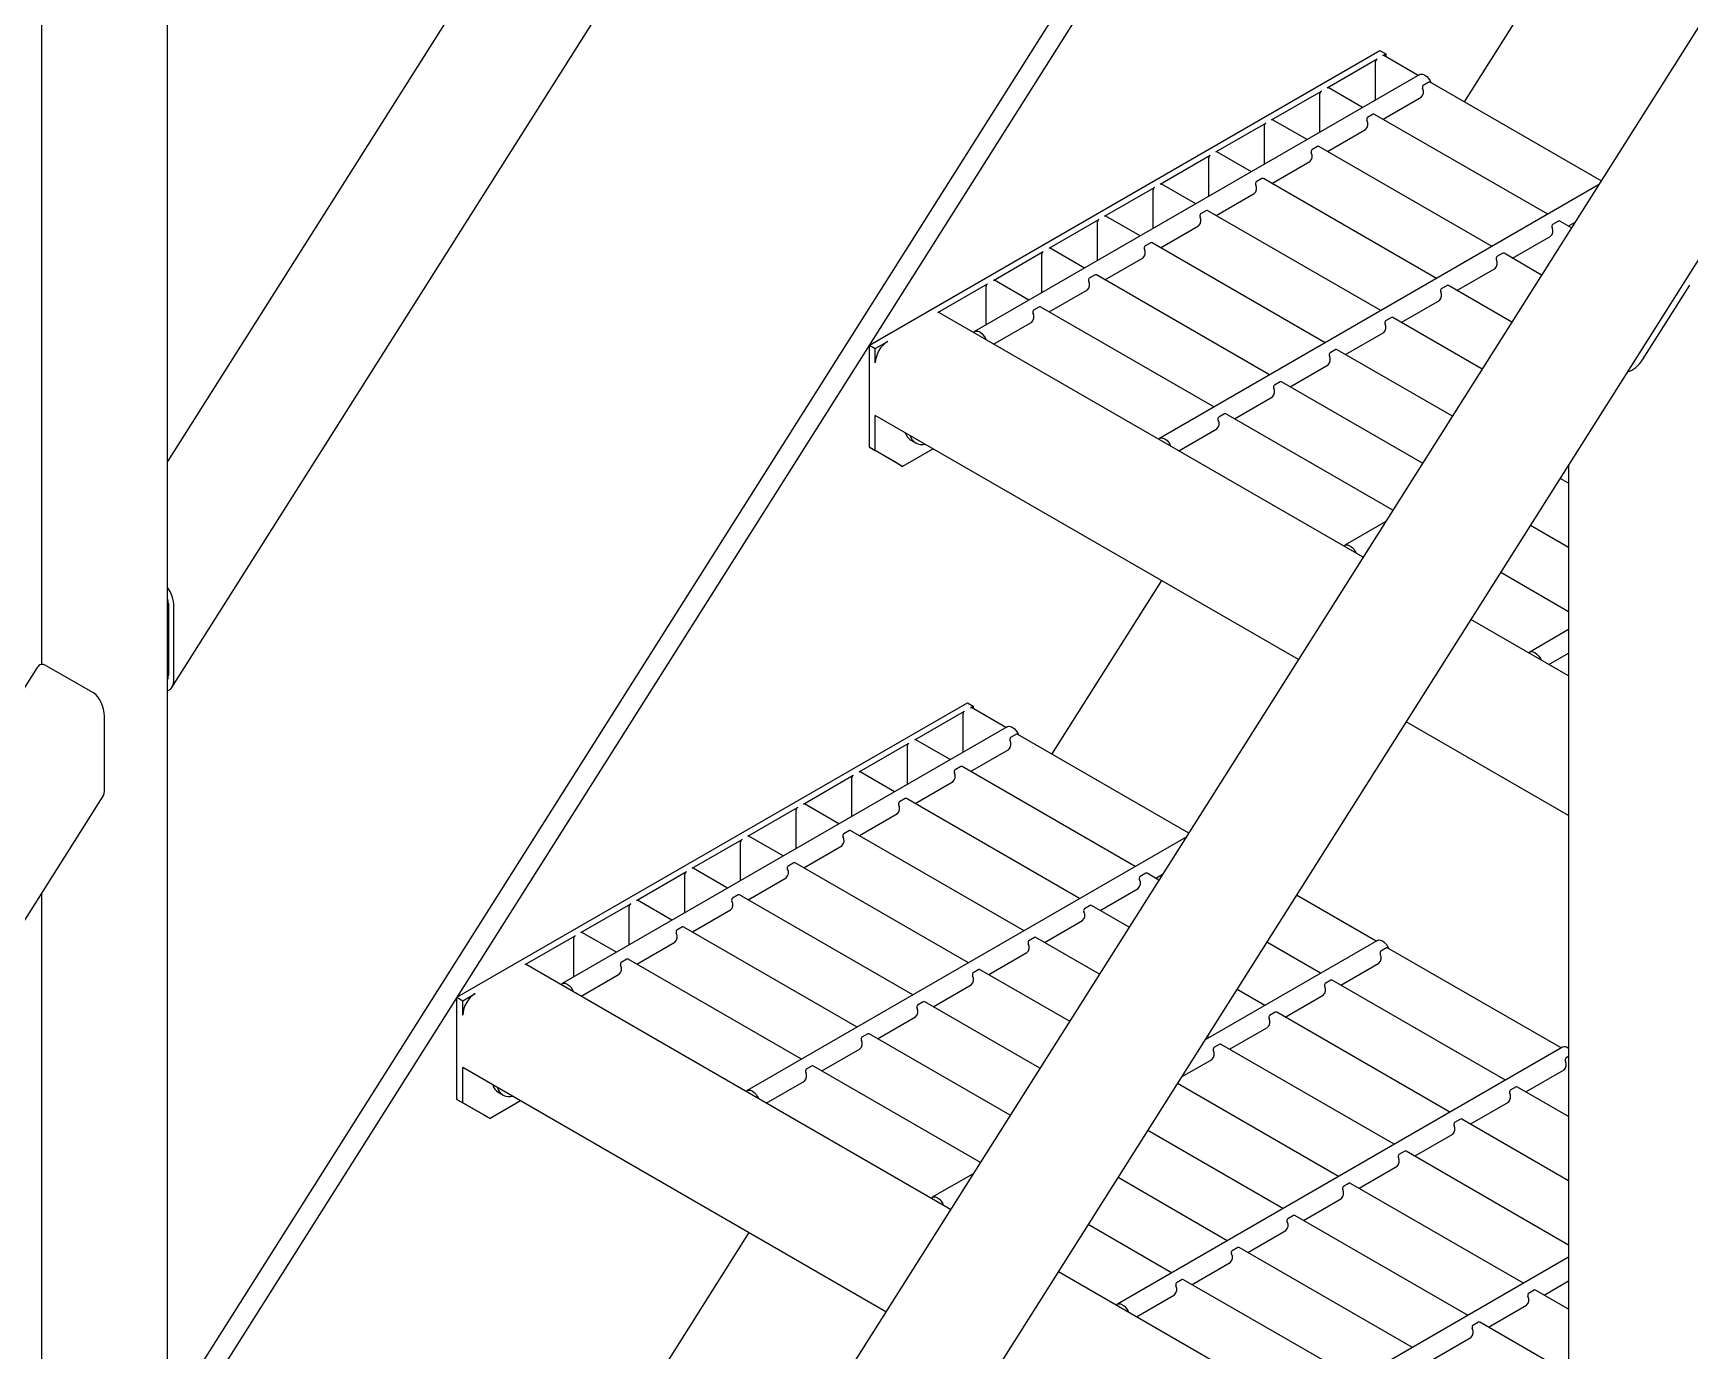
# Model space of a CAD drawing. Header units: millimetres. Extents: x 0 to 55611, y 0 to 32827.
# Drawn here: x 30120 to 30634, y 10078 to 10488 of the extents above; entities that cross this region are included whole.
import ezdxf

# ---------------------------------------------------------------- set-up
doc = ezdxf.new("R2010")
doc.units = ezdxf.units.MM
doc.header["$LTSCALE"] = 10
doc.linetypes.add('SLD-Continua', pattern=[0])
doc.layers.add('STRUC', color=5, linetype='SLD-Continua')

msp = doc.modelspace()

# ---------------------------------------------------------------- linework, layer by layer
at = {"layer": 'STRUC', "linetype": 'SLD-Continua', "lineweight": 25}
for p, q in [((31405.02, 11704.01), (30084.32, 9615.83)), ((30123.21, 9605.02), (31432.32, 11674.85)), ((30761.38, 11303.04), (30161.44, 10354.47)), ((30162.82, 10284.35), (30781.66, 11262.81)), ((28452.87, 7356.15), (30886.36, 11203.76)), ((28458.25, 7353.04), (30891.75, 11200.65)), ((30161.44, 10063.14), (30161.44, 10687.47)), ((30122.37, 10627.12), (30122.37, 10291.46)), ((30598.15, 10520.07), (30564.09, 10466.21)), ((30379.43, 10390.63), (30537.93, 10482.13)), ((30521.56, 10470.6), (30537.04, 10479.53)), ((30537.93, 10482.13), (30539.73, 10481.09)), ((30538.83, 10480.57), (30539.73, 10481.09)), ((30549.85, 10474.43), (30539.15, 10480.6)), ((30539.73, 10481.09), (30539.73, 10480.27)), ((30550.27, 10474.67), (30412.06, 10394.88)), ((30536.59, 10466.77), (30536.59, 10478.76)), ((30504.28, 10460.62), (30519.76, 10469.56)), ((30519.31, 10456.8), (30519.31, 10468.78)), ((30532.57, 10464.45), (30521.88, 10470.63)), ((30553.14, 10472.31), (30551.34, 10471.28)), ((30606.62, 10441.65), (30553.56, 10472.29)), ((30538.92, 10460.79), (30550.75, 10467.61)), ((30487.01, 10450.65), (30502.49, 10459.59)), ((30502.04, 10446.83), (30502.04, 10458.81)), ((30515.3, 10454.48), (30504.6, 10460.66)), ((30535.86, 10462.34), (30534.06, 10461.3)), ((30590.05, 10431.28), (30536.28, 10462.31)), ((30521.65, 10450.81), (30533.47, 10457.64)), ((30469.73, 10440.68), (30485.21, 10449.61)), ((30484.76, 10436.85), (30484.76, 10448.84)), ((30498.02, 10444.51), (30487.32, 10450.68)), ((30518.58, 10452.37), (30516.79, 10451.33)), ((30572.77, 10421.3), (30519, 10452.34)), ((30504.37, 10440.84), (30516.2, 10447.67)), ((30452.45, 10430.7), (30467.93, 10439.64)), ((30467.49, 10426.88), (30467.49, 10438.86)), ((30605.82, 10440.38), (30469.53, 10361.7)), ((30480.74, 10434.53), (30470.05, 10440.71)), ((30501.31, 10442.39), (30499.51, 10441.36)), ((30555.49, 10411.33), (30501.73, 10442.37)), ((30487.09, 10430.87), (30498.92, 10437.7)), ((30435.18, 10420.73), (30450.66, 10429.67)), ((30450.21, 10416.91), (30450.21, 10428.89)), ((30463.47, 10424.56), (30452.77, 10430.74)), ((30469.82, 10420.9), (30481.64, 10427.72)), ((30484.03, 10432.42), (30482.24, 10431.38)), ((30538.22, 10401.36), (30484.45, 10432.39)), ((30593.33, 10429.16), (30591.54, 10428.13)), ((30597.38, 10427.04), (30593.75, 10429.14)), ((30596.4, 10427.61), (30598.52, 10428.83)), ((30466.76, 10422.45), (30464.96, 10421.41)), ((30520.94, 10391.38), (30467.18, 10422.42)), ((30579.12, 10417.64), (30590.95, 10424.46)), ((30417.9, 10410.76), (30433.38, 10419.69)), ((30432.93, 10406.93), (30432.93, 10418.92)), ((30446.19, 10414.59), (30435.5, 10420.76)), ((30452.54, 10410.92), (30464.37, 10417.75)), ((30576.06, 10419.19), (30574.26, 10418.15)), ((30588.14, 10412.43), (30576.48, 10419.16)), ((30449.48, 10412.48), (30447.68, 10411.44)), ((30503.67, 10381.41), (30449.9, 10412.45)), ((30561.84, 10407.66), (30573.67, 10414.49)), ((30400.63, 10400.79), (30416.11, 10409.72)), ((30415.66, 10396.96), (30415.66, 10408.94)), ((30428.92, 10404.61), (30418.22, 10410.79)), ((30435.27, 10400.95), (30447.09, 10407.78)), ((30558.78, 10409.22), (30556.99, 10408.18)), ((30578.9, 10397.82), (30559.2, 10409.19)), ((30619.51, 10386.13), (30634.17, 10409.3)), ((30432.2, 10402.5), (30430.41, 10401.47)), ((30486.39, 10371.44), (30432.62, 10402.47)), ((30544.57, 10397.69), (30556.39, 10404.52)), ((30532.69, 10324.76), (30400.94, 10400.82)), ((30417.99, 10390.98), (30429.82, 10397.8)), ((30541.51, 10399.24), (30539.71, 10398.21)), ((30569.66, 10383.21), (30541.93, 10399.22)), ((30381.23, 10389.59), (30385.1, 10391.82)), ((30527.29, 10387.72), (30539.12, 10394.54)), ((30379.43, 10390.63), (30381.23, 10389.59)), ((30379.43, 10358.95), (30379.43, 10390.63)), ((30381.23, 10385.13), (30381.23, 10389.59)), ((30524.23, 10389.27), (30522.43, 10388.23)), ((30560.42, 10368.59), (30524.65, 10389.24)), ((30510.02, 10377.74), (30521.84, 10384.57)), ((30506.95, 10379.3), (30505.16, 10378.26)), ((30551.18, 10353.98), (30507.37, 10379.27)), ((30492.74, 10367.77), (30504.57, 10374.6)), ((30381.23, 10357.91), (30381.23, 10368.85)), ((30512.61, 10293), (30381.23, 10368.85)), ((30489.68, 10369.32), (30487.88, 10368.29)), ((30541.93, 10339.37), (30490.1, 10369.3)), ((30392.32, 10361.09), (30393.75, 10360.26)), ((30475.46, 10357.8), (30487.29, 10364.62)), ((30379.43, 10358.95), (30381.23, 10357.91)), ((30387.92, 10354.05), (30379.43, 10358.95)), ((30389.72, 10353.01), (30381.23, 10357.91)), ((30399.19, 10358.48), (30389.72, 10353.01)), ((30387.92, 10354.05), (30389.72, 10353.01)), ((30596.53, 10353.39), (30596.53, 10017.74)), ((30596.53, 10347.75), (30593.92, 10349.25)), ((30539.72, 10335.86), (30527.01, 10328.53)), ((30596.53, 10327.8), (30584.68, 10334.64)), ((30596.53, 10307.85), (30575.43, 10320.03)), ((30470.08, 10317.56), (30436.01, 10263.7)), ((30161.74, 10310.46), (30161.74, 10288.03)), ((30163.46, 10287.04), (30163.46, 10309.46)), ((30596.53, 10287.91), (30566.19, 10305.42)), ((30596.53, 10302.3), (30584.48, 10295.35)), ((30590.41, 10291.44), (30596.53, 10294.97)), ((30120.99, 10290.51), (29649.13, 9544.44)), ((30138.46, 10282.65), (30123.8, 10291.11)), ((30251.35, 10188.12), (30409.85, 10279.62)), ((30409.85, 10279.62), (30411.65, 10278.58)), ((30410.76, 10278.07), (30411.65, 10278.58)), ((30411.65, 10278.58), (30411.65, 10277.76)), ((30141.91, 10252.96), (30141.91, 10275.39)), ((30393.48, 10268.09), (30408.96, 10277.03)), ((30408.51, 10264.27), (30408.51, 10276.25)), ((30421.77, 10271.92), (30411.07, 10278.1)), ((30596.53, 10244.56), (30546.11, 10273.67)), ((30422.19, 10272.16), (30283.98, 10192.38)), ((30404.49, 10261.95), (30393.8, 10268.12)), ((30425.06, 10269.81), (30423.26, 10268.77)), ((30478.55, 10239.15), (30425.48, 10269.78)), ((30376.2, 10258.12), (30391.68, 10267.06)), ((30391.23, 10254.29), (30391.23, 10266.28)), ((30410.84, 10258.28), (30422.67, 10265.11)), ((30387.22, 10251.98), (30376.52, 10258.15)), ((30407.78, 10259.84), (30405.99, 10258.8)), ((30461.97, 10228.77), (30408.2, 10259.81)), ((30358.93, 10248.15), (30374.41, 10257.08)), ((30373.96, 10244.32), (30373.96, 10256.3)), ((30393.57, 10248.31), (30405.39, 10255.14)), ((29650.51, 9474.33), (30141.27, 10250.28)), ((30369.94, 10242), (30359.25, 10248.18)), ((30390.51, 10249.86), (30388.71, 10248.83)), ((30444.69, 10218.8), (30390.93, 10249.83)), ((30341.65, 10238.17), (30357.13, 10247.11)), ((30356.68, 10234.35), (30356.68, 10246.33)), ((30376.29, 10238.34), (30388.12, 10245.16)), ((30477.74, 10237.88), (30341.46, 10159.2)), ((30352.67, 10232.03), (30341.97, 10238.2)), ((30373.23, 10239.89), (30371.43, 10238.85)), ((30427.42, 10208.82), (30373.65, 10239.86)), ((30324.38, 10228.2), (30339.86, 10237.14)), ((30339.41, 10224.37), (30339.41, 10236.36)), ((30359.02, 10228.36), (30370.84, 10235.19)), ((30307.1, 10218.23), (30322.58, 10227.16)), ((30335.39, 10222.06), (30324.69, 10228.23)), ((30355.95, 10229.92), (30354.16, 10228.88)), ((30410.14, 10198.85), (30356.37, 10229.89)), ((30322.13, 10214.4), (30322.13, 10226.38)), ((30341.74, 10218.39), (30353.57, 10225.22)), ((30451.04, 10215.13), (30462.87, 10221.96)), ((30465.26, 10226.66), (30463.46, 10225.62)), ((30469.3, 10224.53), (30465.67, 10226.63)), ((30468.32, 10225.1), (30470.44, 10226.33)), ((30122.37, 10220.4), (30122.37, 9995.82)), ((30289.82, 10208.25), (30305.3, 10217.19)), ((30318.11, 10212.08), (30307.42, 10218.26)), ((30338.68, 10219.94), (30336.88, 10218.91)), ((30392.86, 10188.88), (30339.1, 10219.92)), ((30447.98, 10216.68), (30446.18, 10215.65)), ((30460.06, 10209.92), (30448.4, 10216.66)), ((30536.72, 10205.56), (30512.04, 10219.81)), ((30304.85, 10204.43), (30304.85, 10216.41)), ((30324.46, 10208.42), (30336.29, 10215.24)), ((30433.77, 10205.16), (30445.59, 10211.98)), ((30272.55, 10198.28), (30288.03, 10207.22)), ((30287.58, 10194.45), (30287.58, 10206.44)), ((30300.84, 10202.11), (30290.14, 10208.28)), ((30321.4, 10209.97), (30319.61, 10208.93)), ((30375.59, 10178.9), (30321.82, 10209.94)), ((30430.7, 10206.71), (30428.91, 10205.67)), ((30450.82, 10195.31), (30431.12, 10206.68)), ((30307.19, 10198.44), (30319.01, 10205.27)), ((30416.49, 10195.18), (30428.32, 10202.01)), ((30537.14, 10205.81), (30483.67, 10174.94)), ((30519.44, 10195.59), (30502.8, 10205.2)), ((30540.01, 10203.45), (30538.21, 10202.41)), ((30594.19, 10172.39), (30540.42, 10203.42)), ((30404.62, 10122.25), (30272.86, 10198.31)), ((30304.13, 10200), (30302.33, 10198.96)), ((30358.31, 10168.93), (30304.54, 10199.97)), ((30413.43, 10196.74), (30411.63, 10195.7)), ((30441.58, 10180.7), (30413.85, 10196.71)), ((30525.79, 10191.92), (30537.62, 10198.75)), ((30289.91, 10188.47), (30301.74, 10195.3)), ((30399.21, 10185.21), (30411.04, 10192.04)), ((30522.73, 10193.48), (30520.93, 10192.44)), ((30576.92, 10162.41), (30523.15, 10193.45)), ((30251.35, 10188.12), (30253.15, 10187.08)), ((30251.35, 10156.44), (30251.35, 10188.12)), ((30253.15, 10187.08), (30257.02, 10189.31)), ((30253.15, 10182.62), (30253.15, 10187.08)), ((30396.15, 10186.76), (30394.36, 10185.73)), ((30432.34, 10166.09), (30396.57, 10186.74)), ((30502.17, 10185.62), (30493.56, 10190.58)), ((30508.52, 10181.95), (30520.34, 10188.78)), ((30381.94, 10175.24), (30393.76, 10182.06)), ((30505.45, 10183.5), (30503.66, 10182.47)), ((30559.64, 10152.44), (30505.87, 10183.48)), ((30378.88, 10176.79), (30377.08, 10175.75)), ((30423.1, 10151.48), (30379.29, 10176.76)), ((30484.89, 10175.64), (30484.32, 10175.97)), ((30491.24, 10171.98), (30503.07, 10178.8)), ((30364.66, 10165.26), (30376.49, 10172.09)), ((30594.61, 10172.63), (30456.4, 10092.84)), ((30488.18, 10173.53), (30486.38, 10172.49)), ((30542.36, 10142.47), (30488.6, 10173.5)), ((30253.15, 10155.4), (30253.15, 10166.34)), ((30384.53, 10090.5), (30253.15, 10166.34)), ((30361.6, 10166.82), (30359.8, 10165.78)), ((30413.86, 10136.86), (30362.02, 10166.79)), ((30476.36, 10163.39), (30485.79, 10168.83)), ((30583.27, 10158.75), (30595.09, 10165.57)), ((30596.53, 10169.73), (30595.68, 10169.24)), ((30347.39, 10155.29), (30359.21, 10162.12)), ((30525.09, 10132.49), (30475.08, 10161.36)), ((30580.2, 10160.3), (30578.41, 10159.26)), ((30596.53, 10151.09), (30580.62, 10160.27)), ((30251.35, 10156.44), (30253.15, 10155.4)), ((30259.84, 10151.54), (30251.35, 10156.44)), ((30261.64, 10150.5), (30253.15, 10155.4)), ((30271.12, 10155.97), (30261.64, 10150.5)), ((30264.24, 10158.58), (30265.67, 10157.75)), ((30565.99, 10148.77), (30577.82, 10155.6)), ((30259.84, 10151.54), (30261.64, 10150.5)), ((30562.93, 10150.33), (30561.13, 10149.29)), ((30596.53, 10131.14), (30563.35, 10150.3)), ((30507.81, 10122.52), (30465.84, 10146.75)), ((30548.71, 10138.8), (30560.54, 10145.63)), ((30545.65, 10140.35), (30543.85, 10139.32)), ((30596.53, 10111.19), (30546.07, 10140.33)), ((30531.44, 10128.83), (30543.26, 10135.65)), ((30411.64, 10133.36), (30398.93, 10126.02)), ((30490.53, 10112.55), (30456.6, 10132.14)), ((30528.37, 10130.38), (30526.58, 10129.34)), ((30582.56, 10099.31), (30528.79, 10130.35)), ((30514.16, 10118.85), (30525.99, 10125.68)), ((30511.1, 10120.41), (30509.3, 10119.37)), ((30565.28, 10089.34), (30511.52, 10120.38)), ((30342, 10115.05), (30307.93, 10061.19)), ((30473.26, 10102.57), (30447.36, 10117.53)), ((30496.89, 10108.88), (30508.71, 10115.71)), ((30493.82, 10110.43), (30492.03, 10109.4)), ((30548.01, 10079.37), (30494.24, 10110.41)), ((30479.61, 10098.91), (30491.44, 10105.73)), ((30596.53, 10107.38), (30513.88, 10059.66)), ((30593.05, 10013.47), (30438.11, 10102.91)), ((30476.55, 10100.46), (30474.75, 10099.42)), ((30530.73, 10069.39), (30476.97, 10100.43)), ((30588.91, 10095.65), (30596.53, 10100.05)), ((30462.33, 10088.93), (30474.16, 10095.76)), ((30585.85, 10097.2), (30584.05, 10096.16)), ((30596.53, 10091.25), (30586.27, 10097.17)), ((30571.64, 10085.67), (30583.46, 10092.5)), ((30568.57, 10087.23), (30566.78, 10086.19)), ((30596.53, 10071.3), (30568.99, 10087.2)), ((30554.36, 10075.7), (30566.18, 10082.53))]:
    msp.add_line(p, q, dxfattribs=at)
at = {"layer": 'STRUC', "linetype": 'SLD-Continua', "lineweight": 25, "flags": 128}
for points in [[(30550.27, 10474.67), (30550.66, 10474.81), (30551.24, 10474.77), (30551.86, 10474.51), (30552.47, 10474.05), (30553.05, 10473.43), (30553.53, 10472.69), (30553.77, 10472.16)], [(30411.73, 10394.59), (30411.98, 10394.83), (30412.46, 10395.02), (30413.03, 10394.98), (30413.65, 10394.73), (30414.27, 10394.27), (30414.84, 10393.64), (30415.32, 10392.9), (30415.56, 10392.38)], [(30469.2, 10361.41), (30469.45, 10361.65), (30469.93, 10361.84), (30470.5, 10361.8), (30471.12, 10361.55), (30471.74, 10361.09), (30472.31, 10360.47), (30472.79, 10359.72), (30473.04, 10359.2)], [(30526.68, 10328.23), (30526.93, 10328.47), (30527.4, 10328.66), (30527.98, 10328.63), (30528.59, 10328.37), (30529.21, 10327.91), (30529.79, 10327.29), (30530.26, 10326.55), (30530.51, 10326.02)], [(30584.15, 10295.05), (30584.4, 10295.29), (30584.88, 10295.48), (30585.45, 10295.45), (30586.07, 10295.19), (30586.69, 10294.73), (30587.26, 10294.11), (30587.74, 10293.37), (30587.99, 10292.84)], [(30422.19, 10272.16), (30422.59, 10272.3), (30423.16, 10272.26), (30423.78, 10272.01), (30424.4, 10271.55), (30424.97, 10270.92), (30425.45, 10270.18), (30425.69, 10269.66)], [(30537.14, 10205.81), (30537.53, 10205.94), (30538.11, 10205.91), (30538.72, 10205.65), (30539.34, 10205.19), (30539.92, 10204.57), (30540.39, 10203.83), (30540.64, 10203.3)], [(30283.65, 10192.08), (30283.9, 10192.33), (30284.38, 10192.51), (30284.95, 10192.48), (30285.57, 10192.22), (30286.19, 10191.76), (30286.76, 10191.14), (30287.24, 10190.4), (30287.49, 10189.87)], [(30341.13, 10158.9), (30341.37, 10159.15), (30341.85, 10159.33), (30342.42, 10159.3), (30343.04, 10159.04), (30343.66, 10158.58), (30344.23, 10157.96), (30344.71, 10157.22), (30344.96, 10156.69)], [(30398.6, 10125.73), (30398.85, 10125.97), (30399.33, 10126.16), (30399.9, 10126.12), (30400.52, 10125.86), (30401.14, 10125.4), (30401.71, 10124.78), (30402.19, 10124.04), (30402.43, 10123.51)], [(30456.07, 10092.55), (30456.32, 10092.79), (30456.8, 10092.98), (30457.37, 10092.94), (30457.99, 10092.68), (30458.61, 10092.23), (30459.18, 10091.6), (30459.66, 10090.86), (30459.91, 10090.33)]]:
    msp.add_lwpolyline(points, dxfattribs=at)
at = {"layer": 'STRUC', "linetype": 'SLD-Continua', "lineweight": 25}
for centre, radius, start, end in [((30537.56, 10478.71), 0.976, 122.6055, 177.3945), ((30539.02, 10480.31), 0.319, 65.6929, 125.6176), ((30520.29, 10468.74), 0.976, 122.6055, 177.3945), ((30521.74, 10470.34), 0.319, 65.6929, 125.6176), ((30549.19, 10469.26), 2.26, 313.4722, 28.4873), ((30551.88, 10470.7), 0.791, 133.1173, 207.6572), ((30553.32, 10471.96), 0.402, 54.4625, 117.3245), ((30503.01, 10458.77), 0.976, 122.6055, 177.3945), ((30504.47, 10460.36), 0.319, 65.6929, 125.6176), ((30531.92, 10459.28), 2.26, 313.4722, 28.4873), ((30534.61, 10460.73), 0.791, 133.1173, 207.6572), ((30536.04, 10461.98), 0.402, 54.4625, 117.3245), ((30485.74, 10448.79), 0.976, 122.6055, 177.3945), ((30487.19, 10450.39), 0.319, 65.6929, 125.6176), ((30514.64, 10449.31), 2.26, 313.4722, 28.4873), ((30517.33, 10450.75), 0.791, 133.1173, 207.6572), ((30518.77, 10452.01), 0.402, 54.4625, 117.3245), ((30468.46, 10438.82), 0.976, 122.6055, 177.3945), ((30469.92, 10440.42), 0.319, 65.6929, 125.6176), ((30497.37, 10439.34), 2.26, 313.4722, 28.4873), ((30500.05, 10440.78), 0.791, 133.1173, 207.6572), ((30501.49, 10442.04), 0.402, 54.4625, 117.3245), ((30451.18, 10428.85), 0.976, 122.6055, 177.3945), ((30452.64, 10430.45), 0.319, 65.6929, 125.6176), ((30480.09, 10429.36), 2.26, 313.4722, 28.4873), ((30482.78, 10430.81), 0.791, 133.1173, 207.6572), ((30484.22, 10432.06), 0.402, 54.4625, 117.3245), ((30592.08, 10427.55), 0.791, 133.1173, 207.6572), ((30593.52, 10428.81), 0.402, 54.4625, 117.3245), ((30466.94, 10422.09), 0.402, 54.4625, 117.3245), ((30589.39, 10426.1), 2.26, 313.4722, 28.4873), ((30433.91, 10418.87), 0.976, 122.6055, 177.3945), ((30435.36, 10420.47), 0.319, 65.6929, 125.6176), ((30462.81, 10419.39), 2.26, 313.4722, 28.4873), ((30465.5, 10420.83), 0.791, 133.1173, 207.6572), ((30572.12, 10416.13), 2.26, 313.4722, 28.4873), ((30574.8, 10417.58), 0.791, 133.1173, 207.6572), ((30576.24, 10418.83), 0.402, 54.4625, 117.3245), ((30449.66, 10412.12), 0.402, 54.4625, 117.3245), ((30416.63, 10408.9), 0.976, 122.6055, 177.3945), ((30418.09, 10410.5), 0.319, 65.6929, 125.6176), ((30445.54, 10409.42), 2.26, 313.4722, 28.4873), ((30448.22, 10410.86), 0.791, 133.1173, 207.6572), ((30554.84, 10406.16), 2.26, 313.4722, 28.4873), ((30557.53, 10407.6), 0.791, 133.1173, 207.6572), ((30558.97, 10408.86), 0.402, 54.4625, 117.3245), ((30432.39, 10402.15), 0.402, 54.4625, 117.3245), ((30400.81, 10400.53), 0.319, 65.6929, 125.6176), ((30428.26, 10399.44), 2.26, 313.4722, 28.4873), ((30430.95, 10400.89), 0.791, 133.1173, 207.6572), ((30537.56, 10396.18), 2.26, 313.4722, 28.4873), ((30540.25, 10397.63), 0.791, 133.1173, 207.6572), ((30541.69, 10398.89), 0.402, 54.4625, 117.3245), ((30389.62, 10384.74), 8.4, 122.6055, 177.3945), ((30520.29, 10386.21), 2.26, 313.4722, 28.4873), ((30522.97, 10387.66), 0.791, 133.1173, 207.6572), ((30524.41, 10388.91), 0.402, 54.4625, 117.3245), ((30503.01, 10376.24), 2.26, 313.4722, 28.4873), ((30505.7, 10377.68), 0.791, 133.1173, 207.6572), ((30507.14, 10378.94), 0.402, 54.4625, 117.3245), ((30485.74, 10366.26), 2.26, 313.4722, 28.4873), ((30488.42, 10367.71), 0.791, 133.1173, 207.6572), ((30489.86, 10368.97), 0.402, 54.4625, 117.3245), ((30394.45, 10364.54), 4.06, 195.1858, 238.3027), ((30395.71, 10363.64), 3.87, 194.879, 285.1264), ((30409.49, 10276.21), 0.976, 122.6055, 177.3945), ((30410.94, 10277.81), 0.319, 65.6929, 125.6176), ((30393.67, 10267.83), 0.319, 65.6929, 125.6176), ((30423.8, 10268.19), 0.791, 133.1173, 207.6572), ((30425.24, 10269.45), 0.402, 54.4625, 117.3245), ((30392.21, 10266.23), 0.976, 122.6055, 177.3945), ((30421.12, 10266.75), 2.26, 313.4722, 28.4873), ((30376.39, 10257.86), 0.319, 65.6929, 125.6176), ((30403.84, 10256.78), 2.26, 313.4722, 28.4873), ((30406.53, 10258.22), 0.791, 133.1173, 207.6572), ((30407.97, 10259.48), 0.402, 54.4625, 117.3245), ((30374.93, 10256.26), 0.976, 122.6055, 177.3945), ((30359.11, 10247.89), 0.319, 65.6929, 125.6176), ((30386.56, 10246.8), 2.26, 313.4722, 28.4873), ((30389.25, 10248.25), 0.791, 133.1173, 207.6572), ((30390.69, 10249.51), 0.402, 54.4625, 117.3245), ((30357.66, 10246.29), 0.976, 122.6055, 177.3945), ((30341.84, 10237.91), 0.319, 65.6929, 125.6176), ((30369.29, 10236.83), 2.26, 313.4722, 28.4873), ((30371.97, 10238.27), 0.791, 133.1173, 207.6572), ((30373.41, 10239.53), 0.402, 54.4625, 117.3245), ((30340.38, 10236.31), 0.976, 122.6055, 177.3945), ((30323.11, 10226.34), 0.976, 122.6055, 177.3945), ((30324.56, 10227.94), 0.319, 65.6929, 125.6176), ((30352.01, 10226.86), 2.26, 313.4722, 28.4873), ((30354.7, 10228.3), 0.791, 133.1173, 207.6572), ((30356.14, 10229.56), 0.402, 54.4625, 117.3245), ((30461.31, 10223.6), 2.26, 313.4722, 28.4873), ((30464, 10225.04), 0.791, 133.1173, 207.6572), ((30465.44, 10226.3), 0.402, 54.4625, 117.3245), ((30305.83, 10216.37), 0.976, 122.6055, 177.3945), ((30307.29, 10217.97), 0.319, 65.6929, 125.6176), ((30334.74, 10216.88), 2.26, 313.4722, 28.4873), ((30337.42, 10218.33), 0.791, 133.1173, 207.6572), ((30338.86, 10219.59), 0.402, 54.4625, 117.3245), ((30448.16, 10216.33), 0.402, 54.4625, 117.3245), ((30444.04, 10213.62), 2.26, 313.4722, 28.4873), ((30446.72, 10215.07), 0.791, 133.1173, 207.6572), ((30288.55, 10206.39), 0.976, 122.6055, 177.3945), ((30290.01, 10207.99), 0.319, 65.6929, 125.6176), ((30317.46, 10206.91), 2.26, 313.4722, 28.4873), ((30320.15, 10208.36), 0.791, 133.1173, 207.6572), ((30321.59, 10209.61), 0.402, 54.4625, 117.3245), ((30430.89, 10206.35), 0.402, 54.4625, 117.3245), ((30426.76, 10203.65), 2.26, 313.4722, 28.4873), ((30429.45, 10205.1), 0.791, 133.1173, 207.6572), ((30536.06, 10200.39), 2.26, 313.4722, 28.4873), ((30538.75, 10201.84), 0.791, 133.1173, 207.6572), ((30540.19, 10203.09), 0.402, 54.4625, 117.3245), ((30272.73, 10198.02), 0.319, 65.6929, 125.6176), ((30300.18, 10196.94), 2.26, 313.4722, 28.4873), ((30302.87, 10198.38), 0.791, 133.1173, 207.6572), ((30304.31, 10199.64), 0.402, 54.4625, 117.3245), ((30413.61, 10196.38), 0.402, 54.4625, 117.3245), ((30409.48, 10193.68), 2.26, 313.4722, 28.4873), ((30412.17, 10195.12), 0.791, 133.1173, 207.6572), ((30518.79, 10190.42), 2.26, 313.4722, 28.4873), ((30521.47, 10191.86), 0.791, 133.1173, 207.6572), ((30522.91, 10193.12), 0.402, 54.4625, 117.3245), ((30261.54, 10182.24), 8.4, 122.6055, 177.3945), ((30394.9, 10185.15), 0.791, 133.1173, 207.6572), ((30396.34, 10186.41), 0.402, 54.4625, 117.3245), ((30392.21, 10183.7), 2.26, 313.4722, 28.4873), ((30501.51, 10180.45), 2.26, 313.4722, 28.4873), ((30504.2, 10181.89), 0.791, 133.1173, 207.6572), ((30505.64, 10183.15), 0.402, 54.4625, 117.3245), ((30377.62, 10175.18), 0.791, 133.1173, 207.6572), ((30379.06, 10176.43), 0.402, 54.4625, 117.3245), ((30374.93, 10173.73), 2.26, 313.4722, 28.4873), ((30484.23, 10170.47), 2.26, 313.4722, 28.4873), ((30486.92, 10171.92), 0.791, 133.1173, 207.6572), ((30488.36, 10173.17), 0.402, 54.4625, 117.3245), ((30595.27, 10170.91), 1.84, 46.6145, 111.0808), ((30360.34, 10165.2), 0.791, 133.1173, 207.6572), ((30361.78, 10166.46), 0.402, 54.4625, 117.3245), ((30593.54, 10167.21), 2.26, 313.4722, 28.4873), ((30596.22, 10168.66), 0.791, 133.1173, 207.6572), ((30266.37, 10162.04), 4.06, 195.1858, 238.3027), ((30267.63, 10161.14), 3.87, 194.879, 285.1264), ((30357.66, 10163.76), 2.26, 313.4722, 28.4873), ((30580.39, 10159.94), 0.402, 54.4625, 117.3245), ((30576.26, 10157.24), 2.26, 313.4722, 28.4873), ((30578.95, 10158.68), 0.791, 133.1173, 207.6572), ((30563.11, 10149.97), 0.402, 54.4625, 117.3245), ((30558.98, 10147.27), 2.26, 313.4722, 28.4873), ((30561.67, 10148.71), 0.791, 133.1173, 207.6572), ((30545.84, 10140), 0.402, 54.4625, 117.3245), ((30541.71, 10137.29), 2.26, 313.4722, 28.4873), ((30544.4, 10138.74), 0.791, 133.1173, 207.6572), ((30527.12, 10128.77), 0.791, 133.1173, 207.6572), ((30528.56, 10130.02), 0.402, 54.4625, 117.3245), ((30524.43, 10127.32), 2.26, 313.4722, 28.4873), ((30509.84, 10118.79), 0.791, 133.1173, 207.6572), ((30511.28, 10120.05), 0.402, 54.4625, 117.3245), ((30507.16, 10117.35), 2.26, 313.4722, 28.4873), ((30492.57, 10108.82), 0.791, 133.1173, 207.6572), ((30494.01, 10110.08), 0.402, 54.4625, 117.3245), ((30489.88, 10107.37), 2.26, 313.4722, 28.4873), ((30472.6, 10097.4), 2.26, 313.4722, 28.4873), ((30475.29, 10098.85), 0.791, 133.1173, 207.6572), ((30476.73, 10100.1), 0.402, 54.4625, 117.3245), ((30581.91, 10094.14), 2.26, 313.4722, 28.4873), ((30584.59, 10095.59), 0.791, 133.1173, 207.6572), ((30586.03, 10096.84), 0.402, 54.4625, 117.3245), ((30564.63, 10084.17), 2.26, 313.4722, 28.4873), ((30567.32, 10085.61), 0.791, 133.1173, 207.6572), ((30568.76, 10086.87), 0.402, 54.4625, 117.3245)]:
    msp.add_arc(centre, radius, start, end, dxfattribs=at)
for centre, major_axis, ratio, start_param, end_param in [((30616.06, 10388.12), (3.58, 5.37), 0.616084, 3.72498, 4.75257), ((30160.01, 10311.45), (-1.73, 5.56), 0.536091, 4.186221, 5.329939), ((30160.01, 10311.45), (-0.87, 2.78), 0.536091, 4.186221, 4.780724), ((30123.8, 10285.84), (-1.73, 5.56), 0.536091, 5.757017, 6.711143), ((30160.01, 10289.03), (-0.87, 2.78), 0.536091, 3.56955, 4.186221), ((30160.01, 10289.03), (-1.73, 5.56), 0.536091, 3.042503, 4.186221), ((30138.46, 10277.38), (-1.73, 5.56), 0.536091, 4.186221, 5.757017), ((30138.46, 10254.95), (-1.73, 5.56), 0.536091, 3.56955, 4.186221)]:
    msp.add_ellipse(centre, major_axis=major_axis, ratio=ratio, start_param=start_param, end_param=end_param, dxfattribs=at)

doc.saveas('drawing.dxf')
